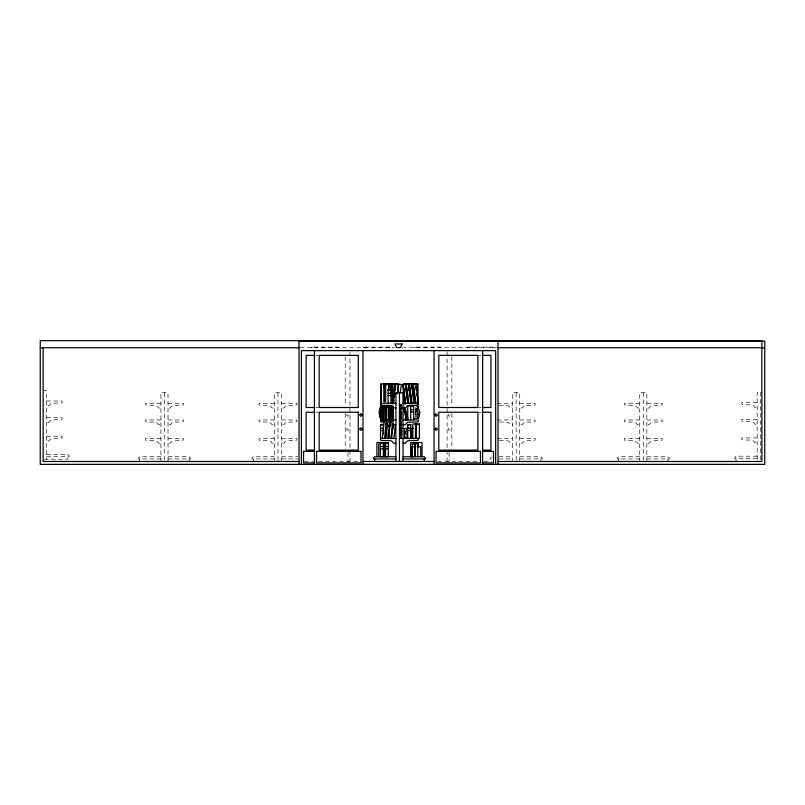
<?xml version="1.0" encoding="UTF-8"?>
<svg xmlns="http://www.w3.org/2000/svg" width="805" height="805" viewBox="0 0 805 805"><rect width="100%" height="100%" fill="white"/><g stroke="black" fill="none" stroke-linecap="round" stroke-linejoin="round"><path stroke-width="0.6" stroke-dasharray="4.03 3.02" d="M400.266 438.302L401.454 427.113M400.467 428.884L401.142 423.007M400.488 432.607L401.433 424.366M400.498 415.833L401.433 407.712M400.518 437.165L401.172 431.52L400.548 427.274M400.488 423.893L400.789 421.548L402.721 421.87M400.477 425.07L400.92 421.548M401.544 430.081L400.518 438.302L400.518 427.505M401.534 431.259L400.659 438.302L400.638 423.752M400.578 415.632L401.423 410.942M401.111 404.724L400.578 406.988L401.645 405.519M400.81 419.787L401.604 416.386M401.152 407.068L400.286 409.463L401.152 407.33M402.269 409.463L400.528 409.463L401.393 407.068M400.528 409.463L401.393 407.33M402.731 426.217L400.236 426.217L401.282 423.752M400.236 426.217L401.282 424.024M403.697 407.692L400.508 407.692L401.564 406.243M400.508 407.692L402.098 405.76M491.432 456.737L490.104 458.065L490.104 458.91L491.432 458.91L491.432 461.476M400.266 406.585L401.725 406.193L400.025 406.545M399.924 424.678L401.383 424.285L400.538 414.635M399.783 406.525L401.584 406.133L399.632 406.133M399.542 438.302L401.816 437.89M399.119 438.484L401.393 438.081L400.437 429.85M400.025 405.086L401.816 404.845M399.129 405.026L401.333 404.794M399.582 405.046L401.685 404.835M300.275 347.75L394.963 347.75M402.319 347.75L496.605 347.75M315.902 355.367L318.347 355.367M478.713 355.367L481.159 355.367M43.128 390.506L46.68 390.506L46.68 459.212M46.68 401.001L62.076 401.001L62.076 402.409A3.673 3.673 0 0 1 59.932 403.104L53.331 403.104A5.846 5.846 0 0 0 51.218 403.496A4.77 4.77 0 0 0 49.145 405.74L46.68 405.74M757.173 402.721L741.767 402.721L741.767 404.12A3.673 3.673 0 0 0 743.921 404.814L750.522 404.814A5.846 5.846 0 0 1 752.625 405.217A4.77 4.77 0 0 1 754.708 407.461L757.173 407.461M160.909 403.265L145.504 403.265L145.504 404.674A3.673 3.673 0 0 0 147.657 405.368L154.258 405.368A5.846 5.846 0 0 1 156.361 405.76A4.77 4.77 0 0 1 158.444 408.004L160.909 408.004M168.014 403.265L183.409 403.265L183.409 404.674A3.673 3.673 0 0 1 181.266 405.368L174.665 405.368A5.846 5.846 0 0 0 172.552 405.76A4.77 4.77 0 0 0 170.479 408.004L168.014 408.004M274.425 403.265L259.019 403.265L259.019 404.674A3.673 3.673 0 0 0 261.172 405.368L267.773 405.368A5.846 5.846 0 0 1 269.876 405.76A4.77 4.77 0 0 1 271.959 408.004L274.425 408.004M281.529 403.265L296.934 403.265L296.934 404.674A3.673 3.673 0 0 1 294.781 405.368L288.18 405.368A5.846 5.846 0 0 0 286.067 405.76A4.77 4.77 0 0 0 283.994 408.004L281.529 408.004M497.208 403.265L512.614 403.265M519.718 403.265L535.124 403.265L535.124 404.674A3.673 3.673 0 0 1 532.97 405.368L526.369 405.368A5.846 5.846 0 0 0 524.266 405.76A4.77 4.77 0 0 0 522.183 408.004L519.718 408.004M639.734 403.265L624.328 403.265L624.328 404.674A3.673 3.673 0 0 0 626.481 405.368L633.082 405.368A5.846 5.846 0 0 1 635.195 405.76A4.77 4.77 0 0 1 637.268 408.004L639.734 408.004M646.838 403.265L662.243 403.265L662.243 404.674A3.673 3.673 0 0 1 660.09 405.368L653.489 405.368A5.846 5.846 0 0 0 651.386 405.76A4.77 4.77 0 0 0 649.303 408.004L646.838 408.004M398.857 404.674L401.323 404.674M499.362 405.368L505.963 405.368A5.846 5.846 0 0 1 508.076 405.76A4.77 4.77 0 0 1 510.149 408.004L512.614 408.004M315.902 407.491L318.347 407.491M478.713 407.491L481.159 407.491M415.189 409.463L416.92 409.463M315.902 412.23L318.347 412.23M478.713 412.23L481.159 412.23M398.857 412.361L403.697 412.361M399.632 414.615L402.017 414.615M415.189 414.525L416.92 414.525M400.508 414.656L403.697 414.656M400.528 417.151L402.269 417.151M46.68 417.704L62.076 417.704L62.076 419.113A3.673 3.673 0 0 1 59.932 419.808L53.331 419.808A5.846 5.846 0 0 0 51.218 420.2A4.77 4.77 0 0 0 49.145 422.444L46.68 422.444M398.857 418.318L401.323 418.318M757.173 419.425L741.767 419.425L741.767 420.824A3.673 3.673 0 0 0 743.921 421.518L750.522 421.518A5.846 5.846 0 0 1 752.625 421.921A4.77 4.77 0 0 1 754.708 424.165L757.173 424.165M160.909 419.969L145.504 419.969L145.504 421.377A3.673 3.673 0 0 0 147.657 422.072L154.258 422.072A5.846 5.846 0 0 1 156.361 422.464A4.77 4.77 0 0 1 158.444 424.708L160.909 424.708M168.014 419.969L183.409 419.969L183.409 421.377A3.673 3.673 0 0 1 181.266 422.072L174.665 422.072A5.846 5.846 0 0 0 172.552 422.464A4.77 4.77 0 0 0 170.479 424.708L168.014 424.708M274.425 419.969L259.019 419.969L259.019 421.377A3.673 3.673 0 0 0 261.172 422.072L267.773 422.072A5.846 5.846 0 0 1 269.876 422.464A4.77 4.77 0 0 1 271.959 424.708L274.425 424.708M281.529 419.969L296.934 419.969L296.934 421.377A3.673 3.673 0 0 1 294.781 422.072L288.18 422.072A5.846 5.846 0 0 0 286.067 422.464A4.77 4.77 0 0 0 283.994 424.708L281.529 424.708M497.208 419.969L512.614 419.969M519.718 419.969L535.124 419.969L535.124 421.377A3.673 3.673 0 0 1 532.97 422.072L526.369 422.072A5.846 5.846 0 0 0 524.266 422.464A4.77 4.77 0 0 0 522.183 424.708L519.718 424.708M639.734 419.969L624.328 419.969L624.328 421.377A3.673 3.673 0 0 0 626.481 422.072L633.082 422.072A5.846 5.846 0 0 1 635.195 422.464A4.77 4.77 0 0 1 637.268 424.708L639.734 424.708M646.838 419.969L662.243 419.969L662.243 421.377A3.673 3.673 0 0 1 660.09 422.072L653.489 422.072A5.846 5.846 0 0 0 651.386 422.464A4.77 4.77 0 0 0 649.303 424.708L646.838 424.708M399.632 421.186L401.645 421.186M499.362 422.072L505.963 422.072A5.846 5.846 0 0 1 508.076 422.464A4.77 4.77 0 0 1 510.149 424.708L512.614 424.708M400.337 423.752L401.685 423.752M400.337 424.024L401.685 424.024M400.055 427.505L401.806 427.505M400.337 431.43L403.516 431.52M404.321 431.52L407.491 431.52M400.236 434.137L402.731 434.137M404.321 434.137L406.706 434.137M46.68 436.219L62.076 436.219L62.076 437.628A3.673 3.673 0 0 1 59.932 438.323L53.331 438.323A5.846 5.846 0 0 0 51.218 438.715A4.77 4.77 0 0 0 49.145 440.959L46.68 440.959M757.173 437.94L741.767 437.94L741.767 439.349A3.673 3.673 0 0 0 743.921 440.033L750.522 440.033A5.846 5.846 0 0 1 752.625 440.436A4.77 4.77 0 0 1 754.708 442.68L757.173 442.68M400.055 438.302L402.671 438.302M160.909 438.484L145.504 438.484L145.504 439.892A3.673 3.673 0 0 0 147.657 440.587L154.258 440.587A5.846 5.846 0 0 1 156.361 440.979A4.77 4.77 0 0 1 158.444 443.223L160.909 443.223M168.014 438.484L183.409 438.484L183.409 439.892A3.673 3.673 0 0 1 181.266 440.587L174.665 440.587A5.846 5.846 0 0 0 172.552 440.979A4.77 4.77 0 0 0 170.479 443.223L168.014 443.223M274.425 438.484L259.019 438.484L259.019 439.892A3.673 3.673 0 0 0 261.172 440.587L267.773 440.587A5.846 5.846 0 0 1 269.876 440.979A4.77 4.77 0 0 1 271.959 443.223L274.425 443.223M281.529 438.484L296.934 438.484L296.934 439.892A3.673 3.673 0 0 1 294.781 440.587L288.18 440.587A5.846 5.846 0 0 0 286.067 440.979A4.77 4.77 0 0 0 283.994 443.223L281.529 443.223M497.208 438.484L512.614 438.484M519.718 438.484L535.124 438.484L535.124 439.892A3.673 3.673 0 0 1 532.97 440.587L526.369 440.587A5.846 5.846 0 0 0 524.266 440.979A4.77 4.77 0 0 0 522.183 443.223L519.718 443.223M639.734 438.484L624.328 438.484L624.328 439.892A3.673 3.673 0 0 0 626.481 440.587L633.082 440.587A5.846 5.846 0 0 1 635.195 440.979A4.77 4.77 0 0 1 637.268 443.223L639.734 443.223M646.838 438.484L662.243 438.484L662.243 439.892A3.673 3.673 0 0 1 660.09 440.587L653.489 440.587A5.846 5.846 0 0 0 651.386 440.979A4.77 4.77 0 0 0 649.303 443.223L646.838 443.223M499.362 440.587L505.963 440.587A5.846 5.846 0 0 1 508.076 440.979A4.77 4.77 0 0 1 510.149 443.223L512.614 443.223M46.68 454.473L67.862 454.473L69.19 455.801L69.19 456.636L46.68 456.636M757.173 456.194L735.991 456.194L734.663 457.522L734.663 458.357L757.173 458.357M160.909 456.737L139.718 456.737L138.4 458.065L138.4 458.91L160.909 458.91M168.014 456.737L189.195 456.737L190.523 458.065L190.523 458.91L168.014 458.91M274.425 456.737L253.243 456.737L251.915 458.065L251.915 458.91L274.425 458.91M281.529 456.737L297.729 456.737M498.909 456.737L512.614 456.737M519.718 456.737L540.9 456.737L542.228 458.065L542.228 458.91L519.718 458.91M639.734 456.737L618.552 456.737L617.224 458.065L617.224 458.91L639.734 458.91M646.838 456.737L668.019 456.737L669.347 458.065L669.347 458.91L646.838 458.91M281.529 458.91L297.729 458.91M498.909 458.91L512.614 458.91M44.305 459.212L67.862 459.212L67.862 456.636M304.491 461.476L313.286 461.476M318.307 461.476L359.775 461.476M437.689 461.476L479.146 461.476M484.177 461.476L491.714 461.476M400.679 404.845L402.47 405.086M415.803 407.33L416.678 409.463M400.377 408.447L401.443 412.985M400.477 416.064L401.282 419.465M400.488 412.371L401.625 418.489M400.447 407.421L401.494 413.287M400.397 411.758L401.454 417.614M400.689 426.217L401.474 431.52L400.689 438.302L400.437 435.948M415.511 411.405L416.195 416.336M404.734 430.081L405.468 435.948M404.593 430.081L405.478 437.125M405.066 437.98L404.482 433.281L404.865 437.055M404.492 434.459L404.935 437.98M401.212 421.87L401.504 424.215M401.071 421.87L401.514 425.392M400.467 421.548L401.494 429.759M400.427 434.781L400.87 438.302M405.066 429.659L405.478 433.181M404.643 429.85L405.599 438.081M400.427 410.027L401.504 419.325M400.548 418.962L400.95 422.444M400.457 426.127L401.544 435.535M415.511 410.007L416.316 417.03M400.327 423.39L401.504 434.569M400.477 434.267L400.87 437.99M416.266 408.608L416.598 412.321M400.457 413.951L401.142 421.377M400.477 409L401.544 421.055M760.725 459.685L760.725 392.226L757.173 392.226L757.173 460.933M735.991 458.357L735.991 460.933M668.019 458.91L668.019 461.476M646.838 461.476L646.838 392.77L639.734 392.77L639.734 461.476M643.286 392.77L643.286 461.476M618.552 458.91L618.552 461.476M540.9 458.91L540.9 461.476M519.718 461.476L519.718 392.77L512.614 392.77L512.614 461.476M516.166 392.77L516.166 461.476M493.254 347.75L493.254 347.106L466.94 347.106L466.94 347.75M492.811 347.106L492.811 347.75M492.479 347.106L492.479 347.75M467.715 347.106L467.715 347.75M467.272 347.106L467.272 347.75M451.836 356.605L451.836 405.006M451.836 413.448L451.836 448.918M449.089 452.521L449.089 462.915M447.097 351.876L447.097 449.361M447.097 450.609L447.097 461.859M440.768 347.75L440.768 347.106L413.921 347.106L413.921 347.75M439.902 347.106L439.902 347.75M439.46 347.106L439.46 347.75M416.034 408.397L416.034 417.081M415.893 408.397L415.893 417.081M415.229 347.106L415.229 347.75M414.364 347.106L414.364 347.75M404.613 429.498L404.613 437.216M401.222 404.674L401.222 418.318M401.081 404.674L401.081 418.318M400.84 406.133L400.84 421.186M389.68 347.75L389.68 347.106L363.256 347.106L363.256 347.75M389.238 347.106L389.238 347.75M388.795 347.106L388.795 347.75M364.142 347.106L364.142 347.75M363.699 347.106L363.699 347.75M349.964 351.876L349.964 449.361M349.964 450.609L349.964 461.859M347.971 452.521L347.971 462.915M345.224 356.605L345.224 405.006M345.224 413.448L345.224 448.918M338.382 347.75L338.382 347.106L311.283 347.106L311.283 347.75M337.064 347.106L337.064 347.75M336.822 347.106L336.822 347.75M312.843 347.106L312.843 347.75M311.525 347.106L311.525 347.75M281.529 461.476L281.529 392.77L274.425 392.77L274.425 461.476M277.977 392.77L277.977 461.476M253.243 458.91L253.243 461.476M189.195 458.91L189.195 461.476M168.014 461.476L168.014 392.77L160.909 392.77L160.909 461.476M164.462 392.77L164.462 461.476M139.718 458.91L139.718 461.476M347.176 414.142L346.744 415.471L347.871 416.286L348.998 415.471L348.565 414.142L347.176 414.142M347.176 428.19L346.744 429.508L347.871 430.333L348.998 429.508L348.565 428.19L347.176 428.19M448.496 414.142L448.073 415.471L449.2 416.286L450.327 415.471L449.894 414.142L448.496 414.142M448.496 428.19L448.073 429.508L449.2 430.333L450.327 429.508L449.894 428.19L448.496 428.19"/><path stroke-width="1.21" d="M382.375 437.99L383.945 423.078M384.579 438.302L386.159 423.39M385.716 437.99L387.296 423.078M387.919 438.302L389.499 423.39M388.684 437.99L390.264 423.078M390.898 438.302L392.468 423.39M391.723 437.99L393.303 423.078M393.937 438.302L395.376 424.627M380.755 420.23L381.157 416.718M388.825 438.302L389.218 434.911M393.585 403.526L394.007 399.954M394.289 397.579L394.853 392.82M395.134 390.435L395.698 385.675M397.69 392.82L398.676 384.488L396.362 384.015M392.427 402.007L394.581 384.408L391.713 383.945L394.41 384.438M393.434 401.544L395.587 383.945L398.445 384.408L397.298 393.796M385.293 411.526L386.42 407.068M388.523 411.526L389.65 407.068M391.824 411.526L392.085 409.463M380.513 419.727L381.198 414.806M395.909 408.004L393.444 408.004A4.77 4.77 0 0 0 391.371 405.76A5.846 5.846 0 0 0 389.258 405.368L382.657 405.368A3.673 3.673 0 0 1 380.513 404.674L381.258 398.455M397.207 393.645L398.696 384.015L401.413 384.438L400.115 392.86M418.922 414.746L419.405 412.361M381.862 405.519L380.262 407.692L379.064 412.361L380.262 418.318M382.315 405.519L380.725 407.692L379.527 412.361L380.725 418.318M385.595 408.668L386.179 407.068L387.044 407.068M388.825 408.668L389.399 407.068M385.555 409.463L386.42 407.33M388.785 409.463L389.65 407.33M388.624 426.217L389.67 423.752M383.744 386.943L384.659 385.052M388.584 386.943L389.499 385.052L391.27 385.052L391.27 391.542M388.523 387.889L389.892 385.052M388.976 387.054L389.892 385.364M386.873 406.968L387.93 405.519M387.326 406.968L388.392 405.519M380.262 407.692L381.862 405.76M380.725 407.692L382.315 405.76M404.009 384.015L403.023 384.488L403.989 403.526M411.657 384.015L409.343 384.488L411.586 403.526M415.491 384.015L413.176 384.488L415.43 403.526M404.351 384.408L407.209 383.945M408.145 384.408L411.003 383.945M414.635 383.945L411.778 384.408L413.78 400.83M299.027 341.149L764.75 341.149L764.75 464.354L40.25 464.354L40.25 340.646L761.872 340.646L761.872 461.476L498.003 461.476M40.25 347.75L299.027 347.75M498.043 347.75L764.75 347.75M314.685 355.367L306.131 355.367L306.131 407.491L314.685 407.491M482.386 355.367L490.929 355.367L490.929 407.491L482.386 407.491M387.155 384.408L381.117 383.945L381.117 401.776M385.444 383.945L388.755 383.945L388.755 389.892M406.304 383.945L409.504 383.945M410.168 383.945L413.478 383.945M414.625 383.945L417.815 383.945M384.267 385.052L386.028 385.052M388.111 389.64L390.999 389.64L388.111 389.68L388.111 403.265M388.111 390.133L390.999 390.133M388.111 393.303L390.999 393.313M388.111 395.507L390.999 395.507M380.513 403.265L395.909 403.265M403.023 403.265L418.419 403.265L418.419 404.674A3.673 3.673 0 0 1 416.276 405.368L409.675 405.368A5.846 5.846 0 0 0 407.561 405.76A4.77 4.77 0 0 0 405.489 408.004L403.023 408.004M407.743 419.969L407.743 405.921L413.7 405.911L413.7 419.918M410.721 406.374L413.7 406.374M382.878 407.068L384.609 407.068M382.878 407.33L384.609 407.33M386.179 407.33L387.044 407.33M410.721 409.644L413.7 409.644M410.721 411.919L413.7 411.919M314.685 412.23L306.131 412.23L306.131 450.136L314.685 450.136M482.386 412.23L490.929 412.23L490.929 450.136L482.386 450.136M404.955 418.318L407.431 418.318M414.012 418.318L418.66 418.318L419.858 412.361L417.594 406.243M395.909 419.969L380.513 419.969L380.513 421.377A3.673 3.673 0 0 0 382.657 422.072L389.258 422.072A5.846 5.846 0 0 1 391.371 422.464A4.77 4.77 0 0 1 393.444 424.708L395.909 424.708M403.023 419.969L418.419 419.969L418.419 421.377A3.673 3.673 0 0 1 416.276 422.072L409.675 422.072A5.846 5.846 0 0 0 407.561 422.464A4.77 4.77 0 0 0 405.489 424.708L403.023 424.708M385.384 423.752L387.779 423.752M389.368 423.752L390.717 423.752L390.717 425.946M383.492 424.436L380.513 424.436L380.513 439.892A3.673 3.673 0 0 0 382.657 440.587L389.258 440.587A5.846 5.846 0 0 1 391.371 440.979A4.77 4.77 0 0 1 393.444 443.223L395.909 443.223M407.743 424.476L410.721 424.476M418.419 424.436L415.44 424.436L415.44 438.433M380.513 424.949L383.492 424.949L383.492 433.905M407.743 424.949L410.721 424.949M380.513 428.22L383.492 428.22M407.743 428.22L410.721 428.21M403.023 428.421L413.257 428.421M380.513 430.494L383.492 430.494M407.743 430.494L410.721 430.494M383.492 438.433L380.513 438.433L395.909 438.484M403.023 438.484L418.419 438.484L418.419 439.892A3.673 3.673 0 0 1 416.276 440.587L409.675 440.587A5.846 5.846 0 0 0 407.561 440.979A4.77 4.77 0 0 0 405.489 443.223L403.023 443.223M380.825 442.539L376.891 442.539L376.891 456.737M381.63 442.539L385.555 442.539L385.555 456.737M413.368 442.539L417.292 442.539M413.609 442.73L410.631 442.73L410.631 456.737L412.613 456.687M415.591 442.69L418.57 442.69M380.363 443.203L383.341 443.203M385.323 443.203L388.292 443.203M380.363 446.463L383.341 446.473M385.323 446.473L388.292 446.463M415.954 446.674L412.029 446.674L412.029 456.737M417.745 446.674L420.693 446.674L420.693 456.737M380.363 448.747L383.341 448.747M385.323 448.747L388.292 448.747M314.654 451.364L303.545 451.364L303.545 462.915L314.654 462.915M482.416 451.364L493.515 451.364L493.515 462.915L482.416 462.915M395.909 456.737L374.728 456.737L373.399 458.065L373.399 458.91L395.909 458.91M403.023 456.737L424.205 456.737L425.523 458.065L425.523 458.91L403.023 458.91M299.46 461.476L43.128 461.476L43.128 347.75M362.29 461.476L433.915 461.476M395.356 384.015L398.073 384.438M388.01 384.015L390.727 384.438M383.492 384.015L386.209 384.438M387.93 383.945L390.787 384.408M393.524 384.015L395.839 384.488M390.405 384.015L392.719 384.488M387.275 384.015L389.59 384.488M383.442 384.015L385.756 384.488M417.071 405.76L418.66 407.692M417.141 406.243L418.208 407.692M388.443 407.873L389.026 409.463M385.142 407.873L385.726 409.463M405.116 407.31L408.044 419.787M403.536 408.125L406.193 419.465M404.442 407.471L406.485 418.489M404.623 407.421L406.928 420.311M392.81 426.217L393.122 428.341M418.419 403.265L415.793 384.015L413.398 384.438L416.024 403.687M414.444 403.265L411.818 384.015L409.423 384.438L412.049 403.687M411.204 403.265L408.588 384.015L406.183 384.438L408.809 403.687M407.974 403.265L405.358 384.015L402.963 384.438L405.579 403.687M408.568 387.93L408.86 390.274M409.292 393.796L409.574 396.141M415.772 386.4L416.195 389.962M416.618 393.534L416.899 395.919M411.798 385.203L413.056 395.919M413.337 398.304L413.76 401.866M409.936 395.919L408.527 384.015L406.213 384.488L408.467 403.526M410.218 398.304L410.641 401.866M407.521 401.866L405.408 384.015L403.094 384.488L405.348 403.526M405.8 417.805L406.072 420.13M391.753 417.906L391.975 420.089M405.72 417.664L405.951 420.14M404.251 388.775L404.492 393.534M404.613 395.919L405.036 404.251M498.043 341.149L498.043 464.354M495.669 464.354L495.669 350.628L301.392 350.628L301.392 464.354M482.638 350.628L482.638 464.354M434.066 350.628L434.066 464.354M424.205 458.91L424.205 461.476M422.031 456.737L422.031 442.539L418.107 442.539L418.107 447.278M417.735 383.945L417.815 401.776M417.715 404.674L417.715 418.318M417.815 456.737L417.815 443.887L415.3 443.887L415.3 456.737M417.614 383.945L417.614 401.776M414.786 456.737L414.786 443.887L412.281 443.887L412.281 456.737M411.687 428.421L411.687 438.484M411.295 428.421L411.295 438.484M410.721 405.911L410.721 419.918M410.721 424.436L410.721 438.484L407.743 438.433L407.743 424.436M406.948 428.421L406.948 438.484M403.023 461.476L403.023 392.77L395.909 392.77L395.909 461.476M399.461 392.77L399.461 461.476M393.273 407.39L393.273 421.186M393.202 406.133L393.202 421.186M392.619 401.776L392.619 383.945L389.429 383.945L389.429 386.33M392.236 391.321L392.236 404.231M391.894 406.133L391.894 421.186M391.814 406.133L391.814 421.186M390.878 385.052L390.999 403.265M390.043 406.133L390.043 421.186M389.962 406.133L389.962 421.186M388.644 383.945L388.634 389.892M388.553 406.133L388.634 421.186M386.782 406.133L386.702 421.186M386.732 423.752L386.732 436.169M386.43 424.849L386.43 436.069M385.696 383.945L385.696 401.776M384.257 383.945L384.257 401.776M384.247 443.887L384.247 456.737M384.136 383.945L384.136 401.776M383.854 406.133L383.854 421.186M383.774 406.133L383.774 421.186M382.868 406.133L382.868 421.186M382.788 406.133L382.788 421.186M381.318 383.945L381.318 401.776M381.188 383.945L381.188 401.776M381.218 404.674L381.218 407.159M381.017 406.133L381.017 421.186M380.886 406.133L380.886 421.186M378.722 443.887L378.722 456.737M374.728 458.91L374.728 461.476M362.995 350.628L362.995 464.354M314.423 350.628L314.423 464.354M299.027 340.646L299.027 464.354M360.207 414.142L359.775 415.471L360.902 416.286L362.029 415.471L361.596 414.142L360.207 414.142M360.207 428.19L359.775 429.508L360.902 430.333L362.029 429.508L361.596 428.19L360.207 428.19M435.465 414.142L435.042 415.471L436.169 416.286L437.296 415.471L436.863 414.142L435.465 414.142M435.465 428.19L435.042 429.508L436.169 430.333L437.296 429.508L436.863 428.19L435.465 428.19M402.087 343.976L400.488 347.549L396.573 347.549L394.973 343.976L402.087 343.976M358.255 355.367L319.162 355.367L319.162 407.491L358.255 407.491L358.255 355.367M477.898 355.367L438.805 355.367L438.805 407.491L477.898 407.491L477.898 355.367M358.255 412.23L319.162 412.23L319.162 450.136L358.255 450.136L358.255 412.23M477.898 412.23L438.805 412.23L438.805 450.136L477.898 450.136L477.898 412.23M415.783 423.933L412.794 423.933L412.794 438.433L415.783 438.433L415.783 423.933M419.385 423.933L416.396 423.933L416.396 438.433L419.385 438.433L419.385 423.933M383.341 442.69L380.363 442.69L380.363 456.737L383.341 456.727L383.341 442.69M388.292 442.69L385.323 442.69L385.323 456.737L388.292 456.687L388.292 442.69M361.002 451.364L316.576 451.364L316.576 462.915L361.002 462.915L361.002 451.364M480.484 451.364L436.058 451.364L436.058 462.915L480.484 462.915L480.484 451.364M385.706 421.186L385.706 406.133L385.625 421.186"/></g></svg>
